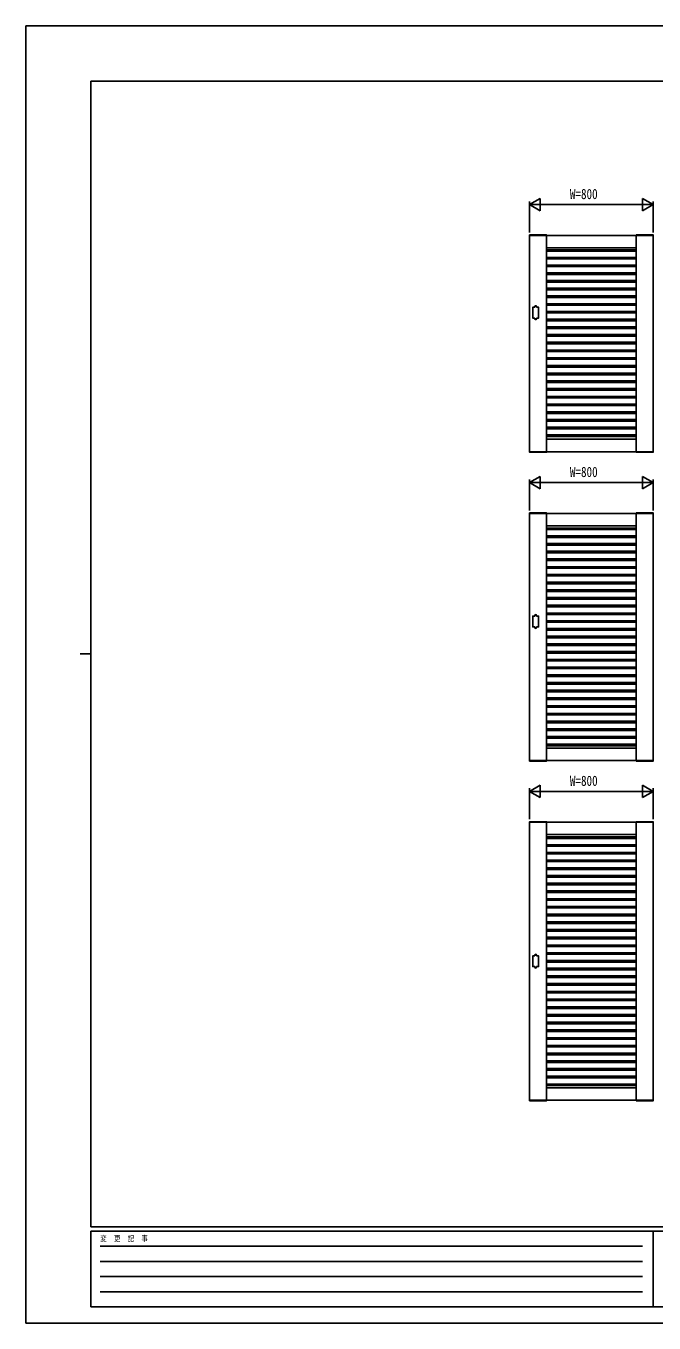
# Model space of a CAD drawing. Units: millimetres on the paper. Extents: x -297 to 297, y -210 to 210.
# Drawn here: x -297 to -93.7, y -210 to 210 of the extents above; entities that cross this region are included whole.
import ezdxf
from ezdxf.enums import TextEntityAlignment as Align

# ---------------------------------------------------------------- set-up
doc = ezdxf.new("R2010")
doc.units = ezdxf.units.MM
for name, color, linetype in [('0-2_YKK_A1', 4, 'Continuous'), ('0-3_YKK_D', 6, 'Continuous'), ('0-4_YKK_ZWAK', 7, 'Continuous')]:
    doc.layers.add(name, color=color, linetype=linetype)
doc.styles.add('ＭＳ ゴシック', font='')
doc.styles.get('ＭＳ ゴシック').set_extended_font_data('MS Gothic')

msp = doc.modelspace()

# ---------------------------------------------------------------- linework, layer by layer
at = {"layer": '0-2_YKK_A1'}
for p, q in [((-134.009, 142.278), (-134.016, 142.15)), ((-134.016, 142.15), (-128.466, 142.15)), ((-133.959, 142.325), (-128.523, 142.325)), ((-128.491, 142.15), (-128.491, 72.15)), ((-128.473, 142.278), (-128.466, 142.15)), ((-99.509, 142.278), (-99.516, 142.15)), ((-93.966, 142.15), (-99.516, 142.15)), ((-99.491, 142.15), (-99.491, 72.15)), ((-94.023, 142.325), (-99.459, 142.325)), ((-93.973, 142.278), (-93.966, 142.15)), ((-128.491, 138.15), (-99.491, 138.15)), ((-128.491, 137.559), (-99.491, 137.559)), ((-128.491, 137.059), (-99.491, 137.059)), ((-128.491, 135.059), (-99.491, 135.059)), ((-128.491, 134.559), (-99.491, 134.559)), ((-128.491, 132.559), (-99.491, 132.559)), ((-128.491, 132.059), (-99.491, 132.059)), ((-128.491, 130.059), (-99.491, 130.059)), ((-128.491, 129.559), (-99.491, 129.559)), ((-128.491, 127.559), (-99.491, 127.559)), ((-128.491, 127.059), (-99.491, 127.059)), ((-128.491, 125.059), (-99.491, 125.059)), ((-128.491, 124.559), (-99.491, 124.559)), ((-128.491, 122.559), (-99.491, 122.559)), ((-128.491, 122.059), (-99.491, 122.059)), ((-132.291, 118.9), (-132.291, 119.15)), ((-131.791, 118.9), (-131.791, 119.15)), ((-128.491, 120.059), (-99.491, 120.059)), ((-128.491, 119.559), (-99.491, 119.559)), ((-132.291, 115.4), (-132.291, 115.15)), ((-131.791, 115.4), (-131.791, 115.15)), ((-128.491, 117.559), (-99.491, 117.559)), ((-128.491, 117.059), (-99.491, 117.059)), ((-128.491, 115.059), (-99.491, 115.059)), ((-128.491, 114.559), (-99.491, 114.559)), ((-128.491, 112.559), (-99.491, 112.559)), ((-128.491, 112.059), (-99.491, 112.059)), ((-128.491, 110.059), (-99.491, 110.059)), ((-128.491, 109.559), (-99.491, 109.559)), ((-128.491, 107.559), (-99.491, 107.559)), ((-128.491, 107.059), (-99.491, 107.059)), ((-128.491, 105.059), (-99.491, 105.059)), ((-128.491, 104.559), (-99.491, 104.559)), ((-128.491, 102.559), (-99.491, 102.559)), ((-128.491, 102.059), (-99.491, 102.059)), ((-128.491, 100.059), (-99.491, 100.059)), ((-128.491, 99.559), (-99.491, 99.559)), ((-128.491, 97.559), (-99.491, 97.559)), ((-128.491, 97.059), (-99.491, 97.059)), ((-128.491, 95.059), (-99.491, 95.059)), ((-128.491, 94.559), (-99.491, 94.559)), ((-128.491, 92.559), (-99.491, 92.559)), ((-128.491, 92.059), (-99.491, 92.059)), ((-128.491, 90.059), (-99.491, 90.059)), ((-128.491, 89.559), (-99.491, 89.559)), ((-128.491, 87.559), (-99.491, 87.559)), ((-128.491, 87.059), (-99.491, 87.059)), ((-128.491, 85.059), (-99.491, 85.059)), ((-128.491, 84.559), (-99.491, 84.559)), ((-128.491, 82.559), (-99.491, 82.559)), ((-128.491, 82.059), (-99.491, 82.059)), ((-128.491, 80.059), (-99.491, 80.059)), ((-128.491, 79.559), (-99.491, 79.559)), ((-128.491, 77.559), (-99.491, 77.559)), ((-128.491, 77.059), (-99.491, 77.059)), ((-128.491, 76.15), (-99.491, 76.15)), ((-134.016, 72.15), (-128.466, 72.15)), ((-134.009, 72.022), (-134.016, 72.15)), ((-133.959, 71.975), (-128.523, 71.975)), ((-128.473, 72.022), (-128.466, 72.15)), ((-93.966, 72.15), (-99.516, 72.15)), ((-99.509, 72.022), (-99.516, 72.15)), ((-94.023, 71.975), (-99.459, 71.975)), ((-93.973, 72.022), (-93.966, 72.15)), ((-134.009, 52.278), (-134.016, 52.15)), ((-134.016, 52.15), (-128.466, 52.15)), ((-133.959, 52.325), (-128.523, 52.325)), ((-128.491, 52.15), (-128.491, -27.85)), ((-128.473, 52.278), (-128.466, 52.15)), ((-99.509, 52.278), (-99.516, 52.15)), ((-93.966, 52.15), (-99.516, 52.15)), ((-99.491, 52.15), (-99.491, -27.85)), ((-94.023, 52.325), (-99.459, 52.325)), ((-93.973, 52.278), (-93.966, 52.15)), ((-128.491, 48.15), (-99.491, 48.15)), ((-128.491, 47.4), (-99.491, 47.4)), ((-128.491, 46.9), (-99.491, 46.9)), ((-128.491, 44.9), (-99.491, 44.9)), ((-128.491, 44.4), (-99.491, 44.4)), ((-128.491, 42.4), (-99.491, 42.4)), ((-128.491, 41.9), (-99.491, 41.9)), ((-128.491, 39.9), (-99.491, 39.9)), ((-128.491, 39.4), (-99.491, 39.4)), ((-128.491, 37.4), (-99.491, 37.4)), ((-128.491, 36.9), (-99.491, 36.9)), ((-128.491, 34.9), (-99.491, 34.9)), ((-128.491, 34.4), (-99.491, 34.4)), ((-128.491, 32.4), (-99.491, 32.4)), ((-128.491, 31.9), (-99.491, 31.9)), ((-128.491, 29.9), (-99.491, 29.9)), ((-128.491, 29.4), (-99.491, 29.4)), ((-128.491, 27.4), (-99.491, 27.4)), ((-128.491, 26.9), (-99.491, 26.9)), ((-128.491, 24.9), (-99.491, 24.9)), ((-128.491, 24.4), (-99.491, 24.4)), ((-128.491, 22.4), (-99.491, 22.4)), ((-128.491, 21.9), (-99.491, 21.9)), ((-132.291, 18.9), (-132.291, 19.15)), ((-131.791, 18.9), (-131.791, 19.15)), ((-128.491, 19.9), (-99.491, 19.9)), ((-128.491, 19.4), (-99.491, 19.4)), ((-128.491, 17.4), (-99.491, 17.4)), ((-128.491, 16.9), (-99.491, 16.9)), ((-132.291, 15.4), (-132.291, 15.15)), ((-131.791, 15.4), (-131.791, 15.15)), ((-128.491, 14.9), (-99.491, 14.9)), ((-128.491, 14.4), (-99.491, 14.4)), ((-128.491, 12.4), (-99.491, 12.4)), ((-128.491, 11.9), (-99.491, 11.9)), ((-128.491, 9.9), (-99.491, 9.9)), ((-128.491, 9.4), (-99.491, 9.4)), ((-128.491, 7.4), (-99.491, 7.4)), ((-128.491, 6.9), (-99.491, 6.9)), ((-128.491, 4.9), (-99.491, 4.9)), ((-128.491, 4.4), (-99.491, 4.4)), ((-128.491, 2.4), (-99.491, 2.4)), ((-128.491, 1.9), (-99.491, 1.9)), ((-128.491, -0.1), (-99.491, -0.1)), ((-128.491, -0.6), (-99.491, -0.6)), ((-128.491, -2.6), (-99.491, -2.6)), ((-128.491, -3.1), (-99.491, -3.1)), ((-128.491, -5.1), (-99.491, -5.1)), ((-128.491, -5.6), (-99.491, -5.6)), ((-128.491, -7.6), (-99.491, -7.6)), ((-128.491, -8.1), (-99.491, -8.1)), ((-128.491, -10.1), (-99.491, -10.1)), ((-128.491, -10.6), (-99.491, -10.6)), ((-128.491, -12.6), (-99.491, -12.6)), ((-128.491, -13.1), (-99.491, -13.1)), ((-128.491, -15.1), (-99.491, -15.1)), ((-128.491, -15.6), (-99.491, -15.6)), ((-128.491, -17.6), (-99.491, -17.6)), ((-128.491, -18.1), (-99.491, -18.1)), ((-128.491, -20.1), (-99.491, -20.1)), ((-128.491, -20.6), (-99.491, -20.6)), ((-128.491, -22.6), (-99.491, -22.6)), ((-128.491, -23.1), (-99.491, -23.1)), ((-128.491, -23.85), (-99.491, -23.85)), ((-134.016, -27.85), (-128.466, -27.85)), ((-134.009, -27.978), (-134.016, -27.85)), ((-133.959, -28.025), (-128.523, -28.025)), ((-128.473, -27.978), (-128.466, -27.85)), ((-93.966, -27.85), (-99.516, -27.85)), ((-99.509, -27.978), (-99.516, -27.85)), ((-94.023, -28.025), (-99.459, -28.025)), ((-93.973, -27.978), (-93.966, -27.85)), ((-134.009, -47.722), (-134.016, -47.85)), ((-134.016, -47.85), (-128.466, -47.85)), ((-133.959, -47.675), (-128.523, -47.675)), ((-128.491, -47.85), (-128.491, -137.85)), ((-128.473, -47.722), (-128.466, -47.85)), ((-99.509, -47.722), (-99.516, -47.85)), ((-93.966, -47.85), (-99.516, -47.85)), ((-99.491, -47.85), (-99.491, -137.85)), ((-94.023, -47.675), (-99.459, -47.675)), ((-93.973, -47.722), (-93.966, -47.85)), ((-128.491, -51.85), (-99.491, -51.85)), ((-128.491, -52.6), (-99.491, -52.6)), ((-128.491, -53.1), (-99.491, -53.1)), ((-128.491, -55.1), (-99.491, -55.1)), ((-128.491, -55.6), (-99.491, -55.6)), ((-128.491, -57.6), (-99.491, -57.6)), ((-128.491, -58.1), (-99.491, -58.1)), ((-128.491, -60.1), (-99.491, -60.1)), ((-128.491, -60.6), (-99.491, -60.6)), ((-128.491, -62.6), (-99.491, -62.6)), ((-128.491, -63.1), (-99.491, -63.1)), ((-128.491, -65.1), (-99.491, -65.1)), ((-128.491, -65.6), (-99.491, -65.6)), ((-128.491, -67.6), (-99.491, -67.6)), ((-128.491, -68.1), (-99.491, -68.1)), ((-128.491, -70.1), (-99.491, -70.1)), ((-128.491, -70.6), (-99.491, -70.6)), ((-128.491, -72.6), (-99.491, -72.6)), ((-128.491, -73.1), (-99.491, -73.1)), ((-128.491, -75.1), (-99.491, -75.1)), ((-128.491, -75.6), (-99.491, -75.6)), ((-128.491, -77.6), (-99.491, -77.6)), ((-128.491, -78.1), (-99.491, -78.1)), ((-128.491, -80.1), (-99.491, -80.1)), ((-128.491, -80.6), (-99.491, -80.6)), ((-128.491, -82.6), (-99.491, -82.6)), ((-128.491, -83.1), (-99.491, -83.1)), ((-128.491, -85.1), (-99.491, -85.1)), ((-128.491, -85.6), (-99.491, -85.6)), ((-128.491, -87.6), (-99.491, -87.6)), ((-128.491, -88.1), (-99.491, -88.1)), ((-132.291, -91.1), (-132.291, -90.85)), ((-131.791, -91.1), (-131.791, -90.85)), ((-128.491, -90.1), (-99.491, -90.1)), ((-128.491, -90.6), (-99.491, -90.6)), ((-132.291, -94.6), (-132.291, -94.85)), ((-131.791, -94.6), (-131.791, -94.85)), ((-128.491, -92.6), (-99.491, -92.6)), ((-128.491, -93.1), (-99.491, -93.1)), ((-128.491, -95.1), (-99.491, -95.1)), ((-128.491, -95.6), (-99.491, -95.6)), ((-128.491, -97.6), (-99.491, -97.6)), ((-128.491, -98.1), (-99.491, -98.1)), ((-128.491, -100.1), (-99.491, -100.1)), ((-128.491, -100.6), (-99.491, -100.6)), ((-128.491, -102.6), (-99.491, -102.6)), ((-128.491, -103.1), (-99.491, -103.1)), ((-128.491, -105.1), (-99.491, -105.1)), ((-128.491, -105.6), (-99.491, -105.6)), ((-128.491, -107.6), (-99.491, -107.6)), ((-128.491, -108.1), (-99.491, -108.1)), ((-128.491, -110.1), (-99.491, -110.1)), ((-128.491, -110.6), (-99.491, -110.6)), ((-128.491, -112.6), (-99.491, -112.6)), ((-128.491, -113.1), (-99.491, -113.1)), ((-128.491, -115.1), (-99.491, -115.1)), ((-128.491, -115.6), (-99.491, -115.6)), ((-128.491, -117.6), (-99.491, -117.6)), ((-128.491, -118.1), (-99.491, -118.1)), ((-128.491, -120.1), (-99.491, -120.1)), ((-128.491, -120.6), (-99.491, -120.6)), ((-128.491, -122.6), (-99.491, -122.6)), ((-128.491, -123.1), (-99.491, -123.1)), ((-128.491, -125.1), (-99.491, -125.1)), ((-128.491, -125.6), (-99.491, -125.6)), ((-128.491, -127.6), (-99.491, -127.6)), ((-128.491, -128.1), (-99.491, -128.1)), ((-128.491, -130.1), (-99.491, -130.1)), ((-128.491, -130.6), (-99.491, -130.6)), ((-128.491, -132.6), (-99.491, -132.6)), ((-128.491, -133.1), (-99.491, -133.1)), ((-128.491, -133.85), (-99.491, -133.85)), ((-134.016, -137.85), (-128.466, -137.85)), ((-134.009, -137.978), (-134.016, -137.85)), ((-133.959, -138.025), (-128.523, -138.025)), ((-128.473, -137.978), (-128.466, -137.85)), ((-99.516, -137.85), (-93.966, -137.85)), ((-99.509, -137.978), (-99.516, -137.85)), ((-99.459, -138.025), (-94.023, -138.025)), ((-93.973, -137.978), (-93.966, -137.85))]:
    msp.add_line(p, q, dxfattribs=at)
for points in [[(-133.991, 142.15), (-93.991, 142.15), (-93.991, 72.15), (-133.991, 72.15)], [(-133.991, 52.15), (-93.991, 52.15), (-93.991, -27.85), (-133.991, -27.85)], [(-133.991, -47.85), (-93.991, -47.85), (-93.991, -137.85), (-133.991, -137.85)]]:
    msp.add_lwpolyline(points, close=True, dxfattribs=at)
for points in [[(-132.291, 118.9), (-132.991, 118.9), (-132.991, 115.4), (-132.291, 115.4)], [(-131.791, 115.4), (-131.091, 115.4), (-131.091, 118.9), (-131.791, 118.9)], [(-132.291, 18.9), (-132.991, 18.9), (-132.991, 15.4), (-132.291, 15.4)], [(-131.791, 15.4), (-131.091, 15.4), (-131.091, 18.9), (-131.791, 18.9)], [(-132.291, -91.1), (-132.991, -91.1), (-132.991, -94.6), (-132.291, -94.6)], [(-131.791, -94.6), (-131.091, -94.6), (-131.091, -91.1), (-131.791, -91.1)]]:
    msp.add_lwpolyline(points, dxfattribs=at)
for centre, radius, start, end in [((-133.959, 142.275), 0.05, 90, 177), ((-128.523, 142.275), 0.05, 3, 90), ((-99.459, 142.275), 0.05, 90, 177), ((-94.023, 142.275), 0.05, 3, 90), ((-132.041, 119.15), 0.25, 0, 180), ((-132.041, 115.15), 0.25, 180, 0), ((-133.959, 72.025), 0.05, 183, 270), ((-128.523, 72.025), 0.05, 270, 357), ((-99.459, 72.025), 0.05, 183, 270), ((-94.023, 72.025), 0.05, 270, 357), ((-133.959, 52.275), 0.05, 90, 177), ((-128.523, 52.275), 0.05, 3, 90), ((-99.459, 52.275), 0.05, 90, 177), ((-94.023, 52.275), 0.05, 3, 90), ((-132.041, 19.15), 0.25, 0, 180), ((-132.041, 15.15), 0.25, 180, 0), ((-133.959, -27.975), 0.05, 183, 270), ((-128.523, -27.975), 0.05, 270, 357), ((-99.459, -27.975), 0.05, 183, 270), ((-94.023, -27.975), 0.05, 270, 357), ((-133.959, -47.725), 0.05, 90, 177), ((-128.523, -47.725), 0.05, 3, 90), ((-99.459, -47.725), 0.05, 90, 177), ((-94.023, -47.725), 0.05, 3, 90), ((-132.041, -90.85), 0.25, 0, 180), ((-132.041, -94.85), 0.25, 180, 0), ((-133.959, -137.975), 0.05, 183, 270), ((-128.523, -137.975), 0.05, 270, 357), ((-99.459, -137.975), 0.05, 183, 270), ((-94.023, -137.975), 0.05, 270, 357)]:
    msp.add_arc(centre, radius, start, end, dxfattribs=at)
at = {"layer": '0-3_YKK_D'}
for p, q in [((-133.991, 152.15), (-130.527, 154.15)), ((-133.991, 143.15), (-133.991, 153.15)), ((-133.991, 152.15), (-130.527, 150.15)), ((-133.991, 152.15), (-127.063, 152.15)), ((-130.527, 150.15), (-130.527, 154.15)), ((-129.991, 152.15), (-97.991, 152.15)), ((-93.991, 152.15), (-100.919, 152.15)), ((-93.991, 152.15), (-97.455, 154.15)), ((-97.455, 154.15), (-97.455, 150.15)), ((-93.991, 152.15), (-97.455, 150.15)), ((-93.991, 143.15), (-93.991, 153.15)), ((-133.991, 62.15), (-130.527, 64.15)), ((-133.991, 53.15), (-133.991, 63.15)), ((-130.527, 60.15), (-130.527, 64.15)), ((-93.991, 62.15), (-97.455, 64.15)), ((-97.455, 64.15), (-97.455, 60.15)), ((-93.991, 53.15), (-93.991, 63.15)), ((-133.991, 62.15), (-130.527, 60.15)), ((-133.991, 62.15), (-127.063, 62.15)), ((-129.991, 62.15), (-97.991, 62.15)), ((-93.991, 62.15), (-100.919, 62.15)), ((-93.991, 62.15), (-97.455, 60.15)), ((-133.991, -37.85), (-130.527, -35.85)), ((-133.991, -46.85), (-133.991, -36.85)), ((-130.527, -39.85), (-130.527, -35.85)), ((-93.991, -37.85), (-97.455, -35.85)), ((-97.455, -35.85), (-97.455, -39.85)), ((-93.991, -46.85), (-93.991, -36.85)), ((-133.991, -37.85), (-130.527, -39.85)), ((-133.991, -37.85), (-127.063, -37.85)), ((-129.991, -37.85), (-97.991, -37.85)), ((-93.991, -37.85), (-100.919, -37.85)), ((-93.991, -37.85), (-97.455, -39.85))]:
    msp.add_line(p, q, dxfattribs=at)
at = {"layer": '0-4_YKK_ZWAK'}
for p, q in [((270.001, 192.15), (-275.999, 192.15)), ((-275.999, -178.85), (-275.999, 192.15)), ((-279.499, 6.65), (-275.999, 6.65)), ((270.001, -178.85), (-275.999, -178.85)), ((-93.999, -180.25), (-275.999, -180.25)), ((-275.999, -204.75), (-275.999, -180.25)), ((-93.999, -180.25), (-93.999, -204.75)), ((-2.999, -180.25), (-93.999, -180.25)), ((-273.024, -185.15), (-97.499, -185.15)), ((-273.024, -190.05), (-97.499, -190.05)), ((-273.024, -194.95), (-97.499, -194.95)), ((-273.024, -199.85), (-97.499, -199.85)), ((-275.999, -204.75), (-93.999, -204.75)), ((-93.999, -204.75), (-2.999, -204.75))]:
    msp.add_line(p, q, dxfattribs=at)
msp.add_lwpolyline([(-297, -210), (297, -210), (297, 210), (-297, 210)], close=True, dxfattribs=at)

# ---------------------------------------------------------------- texts
at = {"layer": '0-3_YKK_D', "style": 'ＭＳ ゴシック', "width": 0.8}
for p in [(-120.951, 152.95), (-120.951, 62.95), (-120.951, -37.05)]:
    msp.add_text('W=800', height=3.299, dxfattribs=at).set_placement(p, align=Align.BOTTOM_LEFT)
at = {"layer": '0-4_YKK_ZWAK', "style": 'ＭＳ ゴシック', "width": 0.8}
msp.add_text('変  更  記  事', height=1.833, dxfattribs=at).set_placement((-272.942, -184.1), align=Align.BOTTOM_LEFT)

doc.saveas('drawing.dxf')
